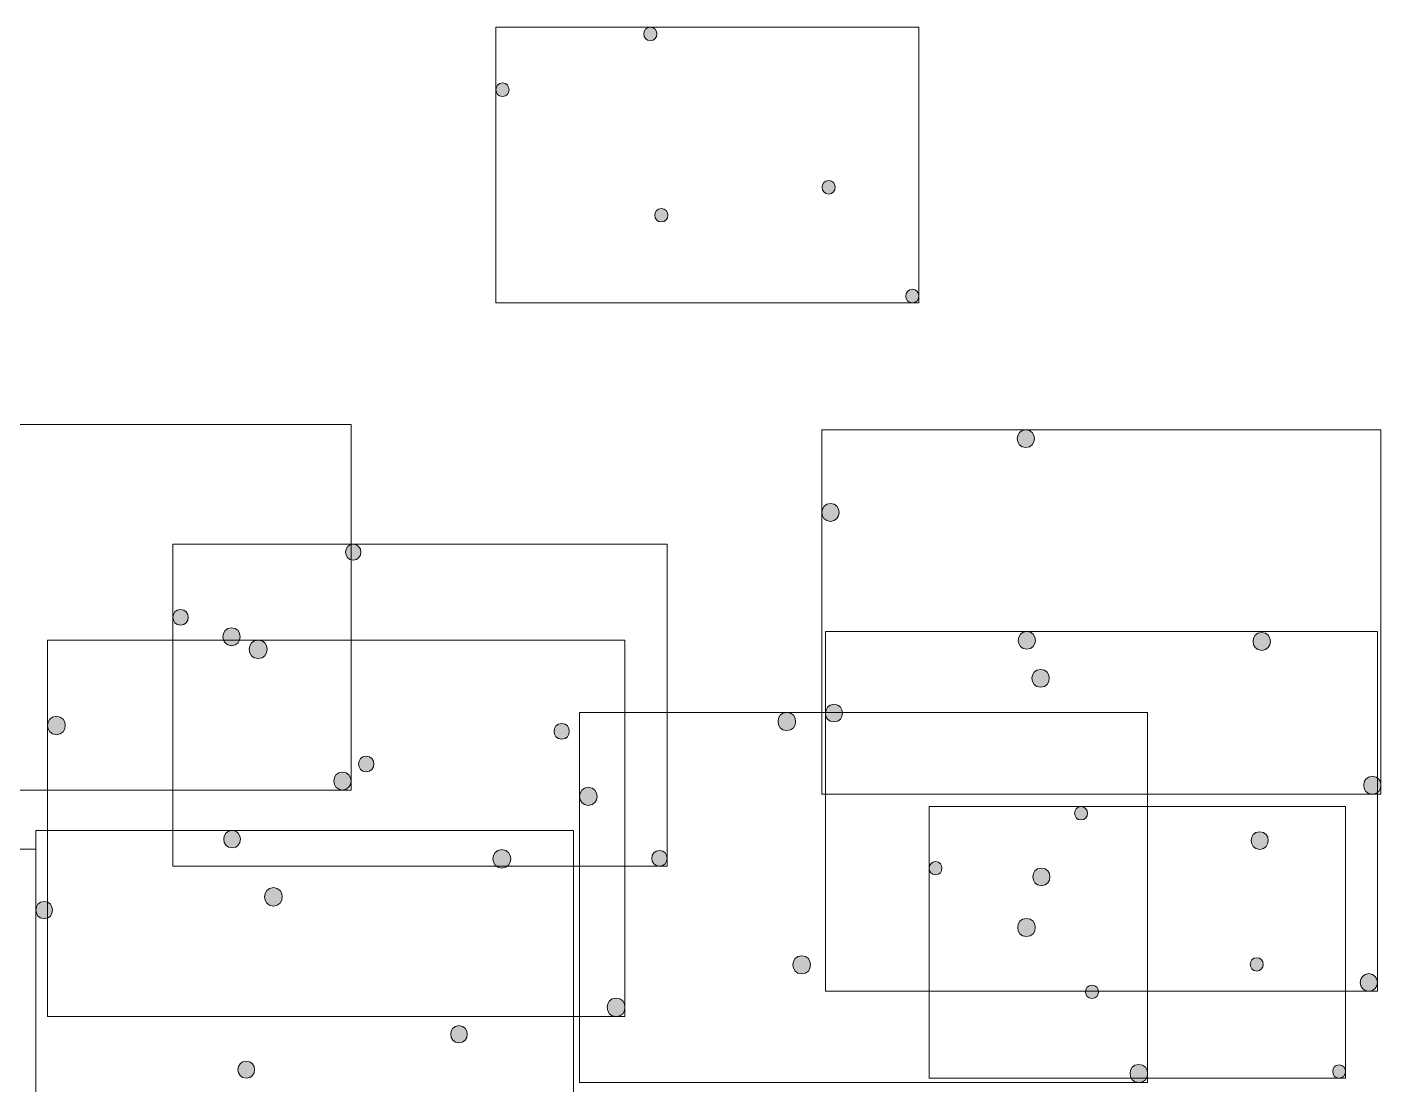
# Model space of a CAD drawing. Header units: inches. Extents: x -261 to 1116, y -954 to 202.
# Drawn here: x 619.3 to 1029.4, y -219.6 to 100 of the extents above; entities that cross this region are included whole.
import ezdxf

# ---------------------------------------------------------------- set-up
doc = ezdxf.new("R2010")
doc.units = ezdxf.units.IN
doc.header["$MEASUREMENT"] = 0
doc.layers.add('Layer 1', color=7, linetype='Continuous')

# ---------------------------------------------------------------- blocks, each defined once
blk = doc.blocks.new('block 74')
at = {"layer": 'Layer 1', "true_color": 0x231f20}
h = blk.add_hatch(color=250, dxfattribs=at)
h.dxf.hatch_style = 2
edge = h.paths.add_edge_path()
edge.add_spline(control_points=[(991.01, -185.25), (993.6, -185.25), (993.6, -181.22), (991.01, -181.22), (988.42, -181.22), (988.42, -185.25), (991.01, -185.25), (991.01, -185.25), (991.01, -185.25), (991.01, -185.25)], knot_values=[0, 0, 0, 0, 1, 1, 1, 2, 2, 2, 3, 3, 3, 3], degree=3, periodic=1)
at = {"layer": 'Layer 1', "lineweight": 0}
blk.add_open_spline([(991.01, -185.25), (993.6, -185.25), (993.6, -181.22), (991.01, -181.22), (988.42, -181.22), (988.42, -185.25), (991.01, -185.25), (991.01, -185.25), (991.01, -185.25), (991.01, -185.25)], degree=3, knots=[0, 0, 0, 0, 1, 1, 1, 2, 2, 2, 3, 3, 3, 3], dxfattribs=at)
blk = doc.blocks.new('block 75')
at = {"layer": 'Layer 1', "true_color": 0x231f20}
h = blk.add_hatch(color=250, dxfattribs=at)
h.dxf.hatch_style = 2
edge = h.paths.add_edge_path()
edge.add_spline(control_points=[(1015.91, -217.61), (1018.5, -217.61), (1018.5, -213.59), (1015.91, -213.59), (1013.32, -213.59), (1013.31, -217.61), (1015.91, -217.61), (1015.91, -217.61), (1015.91, -217.61), (1015.91, -217.61)], knot_values=[0, 0, 0, 0, 1, 1, 1, 2, 2, 2, 3, 3, 3, 3], degree=3, periodic=1)
at = {"layer": 'Layer 1', "lineweight": 0}
blk.add_open_spline([(1015.91, -217.61), (1018.5, -217.61), (1018.5, -213.59), (1015.91, -213.59), (1013.32, -213.59), (1013.31, -217.61), (1015.91, -217.61), (1015.91, -217.61), (1015.91, -217.61), (1015.91, -217.61)], degree=3, knots=[0, 0, 0, 0, 1, 1, 1, 2, 2, 2, 3, 3, 3, 3], dxfattribs=at)
blk = doc.blocks.new('block 76')
at = {"layer": 'Layer 1', "true_color": 0x231f20}
h = blk.add_hatch(color=250, dxfattribs=at)
h.dxf.hatch_style = 2
edge = h.paths.add_edge_path()
edge.add_spline(control_points=[(941.22, -193.55), (943.81, -193.55), (943.81, -189.52), (941.22, -189.52), (938.63, -189.52), (938.63, -193.55), (941.22, -193.55), (941.22, -193.55), (941.22, -193.55), (941.22, -193.55)], knot_values=[0, 0, 0, 0, 1, 1, 1, 2, 2, 2, 3, 3, 3, 3], degree=3, periodic=1)
at = {"layer": 'Layer 1', "lineweight": 0}
blk.add_open_spline([(941.22, -193.55), (943.81, -193.55), (943.81, -189.52), (941.22, -189.52), (938.63, -189.52), (938.63, -193.55), (941.22, -193.55), (941.22, -193.55), (941.22, -193.55), (941.22, -193.55)], degree=3, knots=[0, 0, 0, 0, 1, 1, 1, 2, 2, 2, 3, 3, 3, 3], dxfattribs=at)
blk = doc.blocks.new('block 77')
at = {"layer": 'Layer 1', "true_color": 0x231f20}
h = blk.add_hatch(color=250, dxfattribs=at)
h.dxf.hatch_style = 2
edge = h.paths.add_edge_path()
edge.add_spline(control_points=[(937.9, -139.61), (940.49, -139.61), (940.49, -135.58), (937.9, -135.58), (935.31, -135.58), (935.31, -139.61), (937.9, -139.61), (937.9, -139.61), (937.9, -139.61), (937.9, -139.61)], knot_values=[0, 0, 0, 0, 1, 1, 1, 2, 2, 2, 3, 3, 3, 3], degree=3, periodic=1)
at = {"layer": 'Layer 1', "lineweight": 0}
blk.add_open_spline([(937.9, -139.61), (940.49, -139.61), (940.49, -135.58), (937.9, -135.58), (935.31, -135.58), (935.31, -139.61), (937.9, -139.61), (937.9, -139.61), (937.9, -139.61), (937.9, -139.61)], degree=3, knots=[0, 0, 0, 0, 1, 1, 1, 2, 2, 2, 3, 3, 3, 3], dxfattribs=at)
blk = doc.blocks.new('block 78')
at = {"layer": 'Layer 1', "true_color": 0x231f20}
h = blk.add_hatch(color=250, dxfattribs=at)
h.dxf.hatch_style = 2
edge = h.paths.add_edge_path()
edge.add_spline(control_points=[(893.92, -156.2), (896.51, -156.2), (896.51, -152.18), (893.92, -152.18), (891.33, -152.18), (891.32, -156.2), (893.92, -156.2), (893.92, -156.2), (893.92, -156.2), (893.92, -156.2)], knot_values=[0, 0, 0, 0, 1, 1, 1, 2, 2, 2, 3, 3, 3, 3], degree=3, periodic=1)
at = {"layer": 'Layer 1', "lineweight": 0}
blk.add_open_spline([(893.92, -156.2), (896.51, -156.2), (896.51, -152.18), (893.92, -152.18), (891.33, -152.18), (891.32, -156.2), (893.92, -156.2), (893.92, -156.2), (893.92, -156.2), (893.92, -156.2)], degree=3, knots=[0, 0, 0, 0, 1, 1, 1, 2, 2, 2, 3, 3, 3, 3], dxfattribs=at)
blk = doc.blocks.new('block 79')
at = {"layer": 'Layer 1', "true_color": 0x231f20}
h = blk.add_hatch(color=250, dxfattribs=at)
h.dxf.hatch_style = 2
edge = h.paths.add_edge_path()
edge.add_spline(control_points=[(681.12, -86.96), (684.61, -86.96), (684.62, -81.54), (681.12, -81.54), (677.64, -81.54), (677.63, -86.96), (681.12, -86.96), (681.12, -86.96), (681.12, -86.96), (681.12, -86.96)], knot_values=[0, 0, 0, 0, 1, 1, 1, 2, 2, 2, 3, 3, 3, 3], degree=3, periodic=1)
at = {"layer": 'Layer 1', "lineweight": 0}
blk.add_open_spline([(681.12, -86.96), (684.61, -86.96), (684.62, -81.54), (681.12, -81.54), (677.64, -81.54), (677.63, -86.96), (681.12, -86.96), (681.12, -86.96), (681.12, -86.96), (681.12, -86.96)], degree=3, knots=[0, 0, 0, 0, 1, 1, 1, 2, 2, 2, 3, 3, 3, 3], dxfattribs=at)
blk = doc.blocks.new('block 80')
at = {"layer": 'Layer 1', "true_color": 0x231f20}
h = blk.add_hatch(color=250, dxfattribs=at)
h.dxf.hatch_style = 2
edge = h.paths.add_edge_path()
edge.add_spline(control_points=[(714.66, -130.56), (718.15, -130.56), (718.16, -125.13), (714.66, -125.13), (711.17, -125.13), (711.17, -130.56), (714.66, -130.56), (714.66, -130.56), (714.66, -130.56), (714.66, -130.56)], knot_values=[0, 0, 0, 0, 1, 1, 1, 2, 2, 2, 3, 3, 3, 3], degree=3, periodic=1)
at = {"layer": 'Layer 1', "lineweight": 0}
blk.add_open_spline([(714.66, -130.56), (718.15, -130.56), (718.16, -125.13), (714.66, -125.13), (711.17, -125.13), (711.17, -130.56), (714.66, -130.56), (714.66, -130.56), (714.66, -130.56), (714.66, -130.56)], degree=3, knots=[0, 0, 0, 0, 1, 1, 1, 2, 2, 2, 3, 3, 3, 3], dxfattribs=at)
blk = doc.blocks.new('block 198')
at = {"layer": 'Layer 1', "true_color": 0x231f20}
h = blk.add_hatch(color=250, dxfattribs=at)
h.dxf.hatch_style = 2
edge = h.paths.add_edge_path()
edge.add_spline(control_points=[(861.64, 49.53), (864.27, 49.53), (864.27, 53.62), (861.64, 53.62), (859.01, 53.62), (859.01, 49.53), (861.64, 49.53), (861.64, 49.53), (861.64, 49.53), (861.64, 49.53)], knot_values=[0, 0, 0, 0, 1, 1, 1, 2, 2, 2, 3, 3, 3, 3], degree=3, periodic=1)
at = {"layer": 'Layer 1', "lineweight": 0}
blk.add_open_spline([(861.64, 49.53), (864.27, 49.53), (864.27, 53.62), (861.64, 53.62), (859.01, 53.62), (859.01, 49.53), (861.64, 49.53), (861.64, 49.53), (861.64, 49.53), (861.64, 49.53)], degree=3, knots=[0, 0, 0, 0, 1, 1, 1, 2, 2, 2, 3, 3, 3, 3], dxfattribs=at)
blk = doc.blocks.new('block 199')
at = {"layer": 'Layer 1', "true_color": 0x231f20}
h = blk.add_hatch(color=250, dxfattribs=at)
h.dxf.hatch_style = 2
edge = h.paths.add_edge_path()
edge.add_spline(control_points=[(886.93, 16.66), (889.56, 16.66), (889.56, 20.75), (886.93, 20.75), (884.29, 20.75), (884.29, 16.66), (886.93, 16.66), (886.93, 16.66), (886.93, 16.66), (886.93, 16.66)], knot_values=[0, 0, 0, 0, 1, 1, 1, 2, 2, 2, 3, 3, 3, 3], degree=3, periodic=1)
at = {"layer": 'Layer 1', "lineweight": 0}
blk.add_open_spline([(886.93, 16.66), (889.56, 16.66), (889.56, 20.75), (886.93, 20.75), (884.29, 20.75), (884.29, 16.66), (886.93, 16.66), (886.93, 16.66), (886.93, 16.66), (886.93, 16.66)], degree=3, knots=[0, 0, 0, 0, 1, 1, 1, 2, 2, 2, 3, 3, 3, 3], dxfattribs=at)
blk = doc.blocks.new('block 200')
at = {"layer": 'Layer 1', "true_color": 0x231f20}
h = blk.add_hatch(color=250, dxfattribs=at)
h.dxf.hatch_style = 2
edge = h.paths.add_edge_path()
edge.add_spline(control_points=[(811.07, 41.1), (813.7, 41.1), (813.7, 45.19), (811.07, 45.19), (808.44, 45.19), (808.43, 41.1), (811.07, 41.1), (811.07, 41.1), (811.07, 41.1), (811.07, 41.1)], knot_values=[0, 0, 0, 0, 1, 1, 1, 2, 2, 2, 3, 3, 3, 3], degree=3, periodic=1)
at = {"layer": 'Layer 1', "lineweight": 0}
blk.add_open_spline([(811.07, 41.1), (813.7, 41.1), (813.7, 45.19), (811.07, 45.19), (808.44, 45.19), (808.43, 41.1), (811.07, 41.1), (811.07, 41.1), (811.07, 41.1), (811.07, 41.1)], degree=3, knots=[0, 0, 0, 0, 1, 1, 1, 2, 2, 2, 3, 3, 3, 3], dxfattribs=at)
blk = doc.blocks.new('block 201')
at = {"layer": 'Layer 1', "true_color": 0x231f20}
h = blk.add_hatch(color=250, dxfattribs=at)
h.dxf.hatch_style = 2
edge = h.paths.add_edge_path()
edge.add_spline(control_points=[(807.7, 95.89), (810.33, 95.89), (810.33, 99.98), (807.7, 99.98), (805.07, 99.98), (805.06, 95.89), (807.7, 95.89), (807.7, 95.89), (807.7, 95.89), (807.7, 95.89)], knot_values=[0, 0, 0, 0, 1, 1, 1, 2, 2, 2, 3, 3, 3, 3], degree=3, periodic=1)
at = {"layer": 'Layer 1', "lineweight": 0}
blk.add_open_spline([(807.7, 95.89), (810.33, 95.89), (810.33, 99.98), (807.7, 99.98), (805.07, 99.98), (805.06, 95.89), (807.7, 95.89), (807.7, 95.89), (807.7, 95.89), (807.7, 95.89)], degree=3, knots=[0, 0, 0, 0, 1, 1, 1, 2, 2, 2, 3, 3, 3, 3], dxfattribs=at)
blk = doc.blocks.new('block 202')
at = {"layer": 'Layer 1', "true_color": 0x231f20}
h = blk.add_hatch(color=250, dxfattribs=at)
h.dxf.hatch_style = 2
edge = h.paths.add_edge_path()
edge.add_spline(control_points=[(763.03, 79.03), (765.66, 79.03), (765.66, 83.12), (763.03, 83.12), (760.4, 83.12), (760.39, 79.03), (763.03, 79.03), (763.03, 79.03), (763.03, 79.03), (763.03, 79.03)], knot_values=[0, 0, 0, 0, 1, 1, 1, 2, 2, 2, 3, 3, 3, 3], degree=3, periodic=1)
at = {"layer": 'Layer 1', "lineweight": 0}
blk.add_open_spline([(763.03, 79.03), (765.66, 79.03), (765.66, 83.12), (763.03, 83.12), (760.4, 83.12), (760.39, 79.03), (763.03, 79.03), (763.03, 79.03), (763.03, 79.03), (763.03, 79.03)], degree=3, knots=[0, 0, 0, 0, 1, 1, 1, 2, 2, 2, 3, 3, 3, 3], dxfattribs=at)
blk = doc.blocks.new('block 208')
at = {"layer": 'Layer 1', "true_color": 0x231f20}
h = blk.add_hatch(color=250, dxfattribs=at)
h.dxf.hatch_style = 2
edge = h.paths.add_edge_path()
edge.add_spline(control_points=[(762.83, -154.12), (766.42, -154.12), (766.42, -148.54), (762.83, -148.54), (759.23, -148.54), (759.23, -154.12), (762.83, -154.12), (762.83, -154.12), (762.83, -154.12), (762.83, -154.12)], knot_values=[0, 0, 0, 0, 1, 1, 1, 2, 2, 2, 3, 3, 3, 3], degree=3, periodic=1)
at = {"layer": 'Layer 1', "lineweight": 0}
blk.add_open_spline([(762.83, -154.12), (766.42, -154.12), (766.42, -148.54), (762.83, -148.54), (759.23, -148.54), (759.23, -154.12), (762.83, -154.12), (762.83, -154.12), (762.83, -154.12), (762.83, -154.12)], degree=3, knots=[0, 0, 0, 0, 1, 1, 1, 2, 2, 2, 3, 3, 3, 3], dxfattribs=at)
blk = doc.blocks.new('block 209')
at = {"layer": 'Layer 1', "true_color": 0x231f20}
h = blk.add_hatch(color=250, dxfattribs=at)
h.dxf.hatch_style = 2
edge = h.paths.add_edge_path()
edge.add_spline(control_points=[(797.35, -199.01), (800.94, -199.01), (800.95, -193.42), (797.35, -193.42), (793.76, -193.42), (793.75, -199.01), (797.35, -199.01), (797.35, -199.01), (797.35, -199.01), (797.35, -199.01)], knot_values=[0, 0, 0, 0, 1, 1, 1, 2, 2, 2, 3, 3, 3, 3], degree=3, periodic=1)
at = {"layer": 'Layer 1', "lineweight": 0}
blk.add_open_spline([(797.35, -199.01), (800.94, -199.01), (800.95, -193.42), (797.35, -193.42), (793.76, -193.42), (793.75, -199.01), (797.35, -199.01), (797.35, -199.01), (797.35, -199.01), (797.35, -199.01)], degree=3, knots=[0, 0, 0, 0, 1, 1, 1, 2, 2, 2, 3, 3, 3, 3], dxfattribs=at)
blk = doc.blocks.new('block 210')
at = {"layer": 'Layer 1', "true_color": 0x231f20}
h = blk.add_hatch(color=250, dxfattribs=at)
h.dxf.hatch_style = 2
edge = h.paths.add_edge_path()
edge.add_spline(control_points=[(693.78, -165.63), (697.37, -165.63), (697.37, -160.05), (693.78, -160.05), (690.18, -160.05), (690.18, -165.63), (693.78, -165.63), (693.78, -165.63), (693.78, -165.63), (693.78, -165.63)], knot_values=[0, 0, 0, 0, 1, 1, 1, 2, 2, 2, 3, 3, 3, 3], degree=3, periodic=1)
at = {"layer": 'Layer 1', "lineweight": 0}
blk.add_open_spline([(693.78, -165.63), (697.37, -165.63), (697.37, -160.05), (693.78, -160.05), (690.18, -160.05), (690.18, -165.63), (693.78, -165.63), (693.78, -165.63), (693.78, -165.63), (693.78, -165.63)], degree=3, knots=[0, 0, 0, 0, 1, 1, 1, 2, 2, 2, 3, 3, 3, 3], dxfattribs=at)
blk = doc.blocks.new('block 211')
at = {"layer": 'Layer 1', "true_color": 0x231f20}
h = blk.add_hatch(color=250, dxfattribs=at)
h.dxf.hatch_style = 2
edge = h.paths.add_edge_path()
edge.add_spline(control_points=[(689.17, -90.83), (692.76, -90.83), (692.77, -85.24), (689.17, -85.24), (685.58, -85.24), (685.57, -90.83), (689.17, -90.83), (689.17, -90.83), (689.17, -90.83), (689.17, -90.83)], knot_values=[0, 0, 0, 0, 1, 1, 1, 2, 2, 2, 3, 3, 3, 3], degree=3, periodic=1)
at = {"layer": 'Layer 1', "lineweight": 0}
blk.add_open_spline([(689.17, -90.83), (692.76, -90.83), (692.77, -85.24), (689.17, -85.24), (685.58, -85.24), (685.57, -90.83), (689.17, -90.83), (689.17, -90.83), (689.17, -90.83), (689.17, -90.83)], degree=3, knots=[0, 0, 0, 0, 1, 1, 1, 2, 2, 2, 3, 3, 3, 3], dxfattribs=at)
blk = doc.blocks.new('block 212')
at = {"layer": 'Layer 1', "true_color": 0x231f20}
h = blk.add_hatch(color=250, dxfattribs=at)
h.dxf.hatch_style = 2
edge = h.paths.add_edge_path()
edge.add_spline(control_points=[(628.18, -113.84), (631.77, -113.84), (631.77, -108.26), (628.18, -108.26), (624.59, -108.26), (624.58, -113.84), (628.18, -113.84), (628.18, -113.84), (628.18, -113.84), (628.18, -113.84)], knot_values=[0, 0, 0, 0, 1, 1, 1, 2, 2, 2, 3, 3, 3, 3], degree=3, periodic=1)
at = {"layer": 'Layer 1', "lineweight": 0}
blk.add_open_spline([(628.18, -113.84), (631.77, -113.84), (631.77, -108.26), (628.18, -108.26), (624.59, -108.26), (624.58, -113.84), (628.18, -113.84), (628.18, -113.84), (628.18, -113.84), (628.18, -113.84)], degree=3, knots=[0, 0, 0, 0, 1, 1, 1, 2, 2, 2, 3, 3, 3, 3], dxfattribs=at)
blk = doc.blocks.new('block 213')
at = {"layer": 'Layer 1', "true_color": 0x231f20}
h = blk.add_hatch(color=250, dxfattribs=at)
h.dxf.hatch_style = 2
edge = h.paths.add_edge_path()
edge.add_spline(control_points=[(780.92, -115.21), (783.99, -115.21), (784, -110.43), (780.92, -110.43), (777.85, -110.43), (777.84, -115.21), (780.92, -115.21), (780.92, -115.21), (780.92, -115.21), (780.92, -115.21)], knot_values=[0, 0, 0, 0, 1, 1, 1, 2, 2, 2, 3, 3, 3, 3], degree=3, periodic=1)
at = {"layer": 'Layer 1', "lineweight": 0}
blk.add_open_spline([(780.92, -115.21), (783.99, -115.21), (784, -110.43), (780.92, -110.43), (777.85, -110.43), (777.84, -115.21), (780.92, -115.21), (780.92, -115.21), (780.92, -115.21), (780.92, -115.21)], degree=3, knots=[0, 0, 0, 0, 1, 1, 1, 2, 2, 2, 3, 3, 3, 3], dxfattribs=at)
blk = doc.blocks.new('block 214')
at = {"layer": 'Layer 1', "true_color": 0x231f20}
h = blk.add_hatch(color=250, dxfattribs=at)
h.dxf.hatch_style = 2
edge = h.paths.add_edge_path()
edge.add_spline(control_points=[(810.46, -153.6), (813.53, -153.6), (813.53, -148.83), (810.46, -148.83), (807.38, -148.83), (807.38, -153.6), (810.46, -153.6), (810.46, -153.6), (810.46, -153.6), (810.46, -153.6)], knot_values=[0, 0, 0, 0, 1, 1, 1, 2, 2, 2, 3, 3, 3, 3], degree=3, periodic=1)
at = {"layer": 'Layer 1', "lineweight": 0}
blk.add_open_spline([(810.46, -153.6), (813.53, -153.6), (813.53, -148.83), (810.46, -148.83), (807.38, -148.83), (807.38, -153.6), (810.46, -153.6), (810.46, -153.6), (810.46, -153.6), (810.46, -153.6)], degree=3, knots=[0, 0, 0, 0, 1, 1, 1, 2, 2, 2, 3, 3, 3, 3], dxfattribs=at)
blk = doc.blocks.new('block 215')
at = {"layer": 'Layer 1', "true_color": 0x231f20}
h = blk.add_hatch(color=250, dxfattribs=at)
h.dxf.hatch_style = 2
edge = h.paths.add_edge_path()
edge.add_spline(control_points=[(721.85, -125.05), (724.92, -125.05), (724.93, -120.28), (721.85, -120.28), (718.78, -120.28), (718.77, -125.05), (721.85, -125.05), (721.85, -125.05), (721.85, -125.05), (721.85, -125.05)], knot_values=[0, 0, 0, 0, 1, 1, 1, 2, 2, 2, 3, 3, 3, 3], degree=3, periodic=1)
at = {"layer": 'Layer 1', "lineweight": 0}
blk.add_open_spline([(721.85, -125.05), (724.92, -125.05), (724.93, -120.28), (721.85, -120.28), (718.78, -120.28), (718.77, -125.05), (721.85, -125.05), (721.85, -125.05), (721.85, -125.05), (721.85, -125.05)], degree=3, knots=[0, 0, 0, 0, 1, 1, 1, 2, 2, 2, 3, 3, 3, 3], dxfattribs=at)
blk = doc.blocks.new('block 216')
at = {"layer": 'Layer 1', "true_color": 0x231f20}
h = blk.add_hatch(color=250, dxfattribs=at)
h.dxf.hatch_style = 2
edge = h.paths.add_edge_path()
edge.add_spline(control_points=[(717.91, -61.06), (720.99, -61.06), (720.99, -56.28), (717.91, -56.28), (714.84, -56.28), (714.84, -61.06), (717.91, -61.06), (717.91, -61.06), (717.91, -61.06), (717.91, -61.06)], knot_values=[0, 0, 0, 0, 1, 1, 1, 2, 2, 2, 3, 3, 3, 3], degree=3, periodic=1)
at = {"layer": 'Layer 1', "lineweight": 0}
blk.add_open_spline([(717.91, -61.06), (720.99, -61.06), (720.99, -56.28), (717.91, -56.28), (714.84, -56.28), (714.84, -61.06), (717.91, -61.06), (717.91, -61.06), (717.91, -61.06), (717.91, -61.06)], degree=3, knots=[0, 0, 0, 0, 1, 1, 1, 2, 2, 2, 3, 3, 3, 3], dxfattribs=at)
blk = doc.blocks.new('block 217')
at = {"layer": 'Layer 1', "true_color": 0x231f20}
h = blk.add_hatch(color=250, dxfattribs=at)
h.dxf.hatch_style = 2
edge = h.paths.add_edge_path()
edge.add_spline(control_points=[(665.73, -80.75), (668.81, -80.75), (668.81, -75.97), (665.73, -75.97), (662.66, -75.97), (662.66, -80.75), (665.73, -80.75), (665.73, -80.75), (665.73, -80.75), (665.73, -80.75)], knot_values=[0, 0, 0, 0, 1, 1, 1, 2, 2, 2, 3, 3, 3, 3], degree=3, periodic=1)
at = {"layer": 'Layer 1', "lineweight": 0}
blk.add_open_spline([(665.73, -80.75), (668.81, -80.75), (668.81, -75.97), (665.73, -75.97), (662.66, -75.97), (662.66, -80.75), (665.73, -80.75), (665.73, -80.75), (665.73, -80.75), (665.73, -80.75)], degree=3, knots=[0, 0, 0, 0, 1, 1, 1, 2, 2, 2, 3, 3, 3, 3], dxfattribs=at)
blk = doc.blocks.new('block 218')
at = {"layer": 'Layer 1', "true_color": 0x231f20}
h = blk.add_hatch(color=250, dxfattribs=at)
h.dxf.hatch_style = 2
edge = h.paths.add_edge_path()
edge.add_spline(control_points=[(921.41, -174.83), (924.94, -174.83), (924.94, -169.34), (921.41, -169.34), (917.87, -169.34), (917.87, -174.83), (921.41, -174.83), (921.41, -174.83), (921.41, -174.83), (921.41, -174.83)], knot_values=[0, 0, 0, 0, 1, 1, 1, 2, 2, 2, 3, 3, 3, 3], degree=3, periodic=1)
at = {"layer": 'Layer 1', "lineweight": 0}
blk.add_open_spline([(921.41, -174.83), (924.94, -174.83), (924.94, -169.34), (921.41, -169.34), (917.87, -169.34), (917.87, -174.83), (921.41, -174.83), (921.41, -174.83), (921.41, -174.83), (921.41, -174.83)], degree=3, knots=[0, 0, 0, 0, 1, 1, 1, 2, 2, 2, 3, 3, 3, 3], dxfattribs=at)
blk = doc.blocks.new('block 219')
at = {"layer": 'Layer 1', "true_color": 0x231f20}
h = blk.add_hatch(color=250, dxfattribs=at)
h.dxf.hatch_style = 2
edge = h.paths.add_edge_path()
edge.add_spline(control_points=[(955.36, -218.97), (958.9, -218.97), (958.9, -213.48), (955.36, -213.48), (951.83, -213.48), (951.83, -218.97), (955.36, -218.97), (955.36, -218.97), (955.36, -218.97), (955.36, -218.97)], knot_values=[0, 0, 0, 0, 1, 1, 1, 2, 2, 2, 3, 3, 3, 3], degree=3, periodic=1)
at = {"layer": 'Layer 1', "lineweight": 0}
blk.add_open_spline([(955.36, -218.97), (958.9, -218.97), (958.9, -213.48), (955.36, -213.48), (951.83, -213.48), (951.83, -218.97), (955.36, -218.97), (955.36, -218.97), (955.36, -218.97), (955.36, -218.97)], degree=3, knots=[0, 0, 0, 0, 1, 1, 1, 2, 2, 2, 3, 3, 3, 3], dxfattribs=at)
blk = doc.blocks.new('block 220')
at = {"layer": 'Layer 1', "true_color": 0x231f20}
h = blk.add_hatch(color=250, dxfattribs=at)
h.dxf.hatch_style = 2
edge = h.paths.add_edge_path()
edge.add_spline(control_points=[(853.49, -186.14), (857.02, -186.14), (857.03, -180.65), (853.49, -180.65), (849.96, -180.65), (849.95, -186.14), (853.49, -186.14), (853.49, -186.14), (853.49, -186.14), (853.49, -186.14)], knot_values=[0, 0, 0, 0, 1, 1, 1, 2, 2, 2, 3, 3, 3, 3], degree=3, periodic=1)
at = {"layer": 'Layer 1', "lineweight": 0}
blk.add_open_spline([(853.49, -186.14), (857.02, -186.14), (857.03, -180.65), (853.49, -180.65), (849.96, -180.65), (849.95, -186.14), (853.49, -186.14), (853.49, -186.14), (853.49, -186.14), (853.49, -186.14)], degree=3, knots=[0, 0, 0, 0, 1, 1, 1, 2, 2, 2, 3, 3, 3, 3], dxfattribs=at)
blk = doc.blocks.new('block 221')
at = {"layer": 'Layer 1', "true_color": 0x231f20}
h = blk.add_hatch(color=250, dxfattribs=at)
h.dxf.hatch_style = 2
edge = h.paths.add_edge_path()
edge.add_spline(control_points=[(848.96, -112.57), (852.5, -112.57), (852.5, -107.08), (848.96, -107.08), (845.43, -107.08), (845.43, -112.57), (848.96, -112.57), (848.96, -112.57), (848.96, -112.57), (848.96, -112.57)], knot_values=[0, 0, 0, 0, 1, 1, 1, 2, 2, 2, 3, 3, 3, 3], degree=3, periodic=1)
at = {"layer": 'Layer 1', "lineweight": 0}
blk.add_open_spline([(848.96, -112.57), (852.5, -112.57), (852.5, -107.08), (848.96, -107.08), (845.43, -107.08), (845.43, -112.57), (848.96, -112.57), (848.96, -112.57), (848.96, -112.57), (848.96, -112.57)], degree=3, knots=[0, 0, 0, 0, 1, 1, 1, 2, 2, 2, 3, 3, 3, 3], dxfattribs=at)
blk = doc.blocks.new('block 222')
at = {"layer": 'Layer 1', "true_color": 0x231f20}
h = blk.add_hatch(color=250, dxfattribs=at)
h.dxf.hatch_style = 2
edge = h.paths.add_edge_path()
edge.add_spline(control_points=[(788.97, -135.21), (792.51, -135.21), (792.51, -129.72), (788.97, -129.72), (785.44, -129.72), (785.44, -135.21), (788.97, -135.21), (788.97, -135.21), (788.97, -135.21), (788.97, -135.21)], knot_values=[0, 0, 0, 0, 1, 1, 1, 2, 2, 2, 3, 3, 3, 3], degree=3, periodic=1)
at = {"layer": 'Layer 1', "lineweight": 0}
blk.add_open_spline([(788.97, -135.21), (792.51, -135.21), (792.51, -129.72), (788.97, -129.72), (785.44, -129.72), (785.44, -135.21), (788.97, -135.21), (788.97, -135.21), (788.97, -135.21), (788.97, -135.21)], degree=3, knots=[0, 0, 0, 0, 1, 1, 1, 2, 2, 2, 3, 3, 3, 3], dxfattribs=at)
blk = doc.blocks.new('block 223')
at = {"layer": 'Layer 1', "true_color": 0x231f20}
h = blk.add_hatch(color=250, dxfattribs=at)
h.dxf.hatch_style = 2
edge = h.paths.add_edge_path()
edge.add_spline(control_points=[(749.88, -206.95), (753.22, -206.95), (753.23, -201.75), (749.88, -201.75), (746.53, -201.75), (746.53, -206.95), (749.88, -206.95), (749.88, -206.95), (749.88, -206.95), (749.88, -206.95)], knot_values=[0, 0, 0, 0, 1, 1, 1, 2, 2, 2, 3, 3, 3, 3], degree=3, periodic=1)
at = {"layer": 'Layer 1', "lineweight": 0}
blk.add_open_spline([(749.88, -206.95), (753.22, -206.95), (753.23, -201.75), (749.88, -201.75), (746.53, -201.75), (746.53, -206.95), (749.88, -206.95), (749.88, -206.95), (749.88, -206.95), (749.88, -206.95)], degree=3, knots=[0, 0, 0, 0, 1, 1, 1, 2, 2, 2, 3, 3, 3, 3], dxfattribs=at)
blk = doc.blocks.new('block 225')
at = {"layer": 'Layer 1', "true_color": 0x231f20}
h = blk.add_hatch(color=250, dxfattribs=at)
h.dxf.hatch_style = 2
edge = h.paths.add_edge_path()
edge.add_spline(control_points=[(685.58, -217.67), (688.92, -217.67), (688.93, -212.47), (685.58, -212.47), (682.23, -212.47), (682.23, -217.67), (685.58, -217.67), (685.58, -217.67), (685.58, -217.67), (685.58, -217.67)], knot_values=[0, 0, 0, 0, 1, 1, 1, 2, 2, 2, 3, 3, 3, 3], degree=3, periodic=1)
at = {"layer": 'Layer 1', "lineweight": 0}
blk.add_open_spline([(685.58, -217.67), (688.92, -217.67), (688.93, -212.47), (685.58, -212.47), (682.23, -212.47), (682.23, -217.67), (685.58, -217.67), (685.58, -217.67), (685.58, -217.67), (685.58, -217.67)], degree=3, knots=[0, 0, 0, 0, 1, 1, 1, 2, 2, 2, 3, 3, 3, 3], dxfattribs=at)
blk = doc.blocks.new('block 226')
at = {"layer": 'Layer 1', "true_color": 0x231f20}
h = blk.add_hatch(color=250, dxfattribs=at)
h.dxf.hatch_style = 2
edge = h.paths.add_edge_path()
edge.add_spline(control_points=[(681.29, -148.01), (684.64, -148.01), (684.64, -142.81), (681.29, -142.81), (677.95, -142.81), (677.94, -148.01), (681.29, -148.01), (681.29, -148.01), (681.29, -148.01), (681.29, -148.01)], knot_values=[0, 0, 0, 0, 1, 1, 1, 2, 2, 2, 3, 3, 3, 3], degree=3, periodic=1)
at = {"layer": 'Layer 1', "lineweight": 0}
blk.add_open_spline([(681.29, -148.01), (684.64, -148.01), (684.64, -142.81), (681.29, -142.81), (677.95, -142.81), (677.94, -148.01), (681.29, -148.01), (681.29, -148.01), (681.29, -148.01), (681.29, -148.01)], degree=3, knots=[0, 0, 0, 0, 1, 1, 1, 2, 2, 2, 3, 3, 3, 3], dxfattribs=at)
blk = doc.blocks.new('block 227')
at = {"layer": 'Layer 1', "true_color": 0x231f20}
h = blk.add_hatch(color=250, dxfattribs=at)
h.dxf.hatch_style = 2
edge = h.paths.add_edge_path()
edge.add_spline(control_points=[(624.49, -169.44), (627.84, -169.44), (627.84, -164.25), (624.49, -164.25), (621.15, -164.25), (621.14, -169.44), (624.49, -169.44), (624.49, -169.44), (624.49, -169.44), (624.49, -169.44)], knot_values=[0, 0, 0, 0, 1, 1, 1, 2, 2, 2, 3, 3, 3, 3], degree=3, periodic=1)
at = {"layer": 'Layer 1', "lineweight": 0}
blk.add_open_spline([(624.49, -169.44), (627.84, -169.44), (627.84, -164.25), (624.49, -164.25), (621.15, -164.25), (621.14, -169.44), (624.49, -169.44), (624.49, -169.44), (624.49, -169.44), (624.49, -169.44)], degree=3, knots=[0, 0, 0, 0, 1, 1, 1, 2, 2, 2, 3, 3, 3, 3], dxfattribs=at)
blk = doc.blocks.new('block 469')
at = {"layer": 'Layer 1', "true_color": 0x231f20}
h = blk.add_hatch(color=250, dxfattribs=at)
h.dxf.hatch_style = 2
edge = h.paths.add_edge_path()
edge.add_spline(control_points=[(991.9, -148.48), (995.33, -148.48), (995.34, -143.14), (991.9, -143.14), (988.47, -143.14), (988.46, -148.48), (991.9, -148.48), (991.9, -148.48), (991.9, -148.48), (991.9, -148.48)], knot_values=[0, 0, 0, 0, 1, 1, 1, 2, 2, 2, 3, 3, 3, 3], degree=3, periodic=1)
at = {"layer": 'Layer 1', "lineweight": 0}
blk.add_open_spline([(991.9, -148.48), (995.33, -148.48), (995.34, -143.14), (991.9, -143.14), (988.47, -143.14), (988.46, -148.48), (991.9, -148.48), (991.9, -148.48), (991.9, -148.48), (991.9, -148.48)], degree=3, knots=[0, 0, 0, 0, 1, 1, 1, 2, 2, 2, 3, 3, 3, 3], dxfattribs=at)
blk = doc.blocks.new('block 470')
at = {"layer": 'Layer 1', "true_color": 0x231f20}
h = blk.add_hatch(color=250, dxfattribs=at)
h.dxf.hatch_style = 2
edge = h.paths.add_edge_path()
edge.add_spline(control_points=[(1024.89, -191.37), (1028.33, -191.37), (1028.33, -186.03), (1024.89, -186.03), (1021.46, -186.03), (1021.46, -191.37), (1024.89, -191.37), (1024.89, -191.37), (1024.89, -191.37), (1024.89, -191.37)], knot_values=[0, 0, 0, 0, 1, 1, 1, 2, 2, 2, 3, 3, 3, 3], degree=3, periodic=1)
at = {"layer": 'Layer 1', "lineweight": 0}
blk.add_open_spline([(1024.89, -191.37), (1028.33, -191.37), (1028.33, -186.03), (1024.89, -186.03), (1021.46, -186.03), (1021.46, -191.37), (1024.89, -191.37), (1024.89, -191.37), (1024.89, -191.37), (1024.89, -191.37)], degree=3, knots=[0, 0, 0, 0, 1, 1, 1, 2, 2, 2, 3, 3, 3, 3], dxfattribs=at)
blk = doc.blocks.new('block 471')
at = {"layer": 'Layer 1', "true_color": 0x231f20}
h = blk.add_hatch(color=250, dxfattribs=at)
h.dxf.hatch_style = 2
edge = h.paths.add_edge_path()
edge.add_spline(control_points=[(925.92, -159.47), (929.35, -159.47), (929.35, -154.14), (925.92, -154.14), (922.48, -154.14), (922.48, -159.47), (925.92, -159.47), (925.92, -159.47), (925.92, -159.47), (925.92, -159.47)], knot_values=[0, 0, 0, 0, 1, 1, 1, 2, 2, 2, 3, 3, 3, 3], degree=3, periodic=1)
at = {"layer": 'Layer 1', "lineweight": 0}
blk.add_open_spline([(925.92, -159.47), (929.35, -159.47), (929.35, -154.14), (925.92, -154.14), (922.48, -154.14), (922.48, -159.47), (925.92, -159.47), (925.92, -159.47), (925.92, -159.47), (925.92, -159.47)], degree=3, knots=[0, 0, 0, 0, 1, 1, 1, 2, 2, 2, 3, 3, 3, 3], dxfattribs=at)
blk = doc.blocks.new('block 472')
at = {"layer": 'Layer 1', "true_color": 0x231f20}
h = blk.add_hatch(color=250, dxfattribs=at)
h.dxf.hatch_style = 2
edge = h.paths.add_edge_path()
edge.add_spline(control_points=[(921.52, -87.99), (924.95, -87.99), (924.95, -82.66), (921.52, -82.66), (918.08, -82.66), (918.08, -87.99), (921.52, -87.99), (921.52, -87.99), (921.52, -87.99), (921.52, -87.99)], knot_values=[0, 0, 0, 0, 1, 1, 1, 2, 2, 2, 3, 3, 3, 3], degree=3, periodic=1)
at = {"layer": 'Layer 1', "lineweight": 0}
blk.add_open_spline([(921.52, -87.99), (924.95, -87.99), (924.95, -82.66), (921.52, -82.66), (918.08, -82.66), (918.08, -87.99), (921.52, -87.99), (921.52, -87.99), (921.52, -87.99), (921.52, -87.99)], degree=3, knots=[0, 0, 0, 0, 1, 1, 1, 2, 2, 2, 3, 3, 3, 3], dxfattribs=at)
blk = doc.blocks.new('block 473')
at = {"layer": 'Layer 1', "true_color": 0x231f20}
h = blk.add_hatch(color=250, dxfattribs=at)
h.dxf.hatch_style = 2
edge = h.paths.add_edge_path()
edge.add_spline(control_points=[(863.23, -109.98), (866.66, -109.98), (866.67, -104.65), (863.23, -104.65), (859.8, -104.65), (859.79, -109.98), (863.23, -109.98), (863.23, -109.98), (863.23, -109.98), (863.23, -109.98)], knot_values=[0, 0, 0, 0, 1, 1, 1, 2, 2, 2, 3, 3, 3, 3], degree=3, periodic=1)
at = {"layer": 'Layer 1', "lineweight": 0}
blk.add_open_spline([(863.23, -109.98), (866.66, -109.98), (866.67, -104.65), (863.23, -104.65), (859.8, -104.65), (859.79, -109.98), (863.23, -109.98), (863.23, -109.98), (863.23, -109.98), (863.23, -109.98)], degree=3, knots=[0, 0, 0, 0, 1, 1, 1, 2, 2, 2, 3, 3, 3, 3], dxfattribs=at)
blk = doc.blocks.new('block 474')
at = {"layer": 'Layer 1', "true_color": 0x231f20}
h = blk.add_hatch(color=250, dxfattribs=at)
h.dxf.hatch_style = 2
edge = h.paths.add_edge_path()
edge.add_spline(control_points=[(992.53, -88.36), (996.01, -88.36), (996.01, -82.95), (992.53, -82.95), (989.05, -82.95), (989.05, -88.36), (992.53, -88.36), (992.53, -88.36), (992.53, -88.36), (992.53, -88.36)], knot_values=[0, 0, 0, 0, 1, 1, 1, 2, 2, 2, 3, 3, 3, 3], degree=3, periodic=1)
at = {"layer": 'Layer 1', "lineweight": 0}
blk.add_open_spline([(992.53, -88.36), (996.01, -88.36), (996.01, -82.95), (992.53, -82.95), (989.05, -82.95), (989.05, -88.36), (992.53, -88.36), (992.53, -88.36), (992.53, -88.36), (992.53, -88.36)], degree=3, knots=[0, 0, 0, 0, 1, 1, 1, 2, 2, 2, 3, 3, 3, 3], dxfattribs=at)
blk = doc.blocks.new('block 475')
at = {"layer": 'Layer 1', "true_color": 0x231f20}
h = blk.add_hatch(color=250, dxfattribs=at)
h.dxf.hatch_style = 2
edge = h.paths.add_edge_path()
edge.add_spline(control_points=[(1025.96, -131.81), (1029.43, -131.81), (1029.44, -126.41), (1025.96, -126.41), (1022.48, -126.41), (1022.47, -131.81), (1025.96, -131.81), (1025.96, -131.81), (1025.96, -131.81), (1025.96, -131.81)], knot_values=[0, 0, 0, 0, 1, 1, 1, 2, 2, 2, 3, 3, 3, 3], degree=3, periodic=1)
at = {"layer": 'Layer 1', "lineweight": 0}
blk.add_open_spline([(1025.96, -131.81), (1029.43, -131.81), (1029.44, -126.41), (1025.96, -126.41), (1022.48, -126.41), (1022.47, -131.81), (1025.96, -131.81), (1025.96, -131.81), (1025.96, -131.81), (1025.96, -131.81)], degree=3, knots=[0, 0, 0, 0, 1, 1, 1, 2, 2, 2, 3, 3, 3, 3], dxfattribs=at)
blk = doc.blocks.new('block 476')
at = {"layer": 'Layer 1', "true_color": 0x231f20}
h = blk.add_hatch(color=250, dxfattribs=at)
h.dxf.hatch_style = 2
edge = h.paths.add_edge_path()
edge.add_spline(control_points=[(925.68, -99.5), (929.15, -99.5), (929.16, -94.1), (925.68, -94.1), (922.2, -94.1), (922.19, -99.5), (925.68, -99.5), (925.68, -99.5), (925.68, -99.5), (925.68, -99.5)], knot_values=[0, 0, 0, 0, 1, 1, 1, 2, 2, 2, 3, 3, 3, 3], degree=3, periodic=1)
at = {"layer": 'Layer 1', "lineweight": 0}
blk.add_open_spline([(925.68, -99.5), (929.15, -99.5), (929.16, -94.1), (925.68, -94.1), (922.2, -94.1), (922.19, -99.5), (925.68, -99.5), (925.68, -99.5), (925.68, -99.5), (925.68, -99.5)], degree=3, knots=[0, 0, 0, 0, 1, 1, 1, 2, 2, 2, 3, 3, 3, 3], dxfattribs=at)
blk = doc.blocks.new('block 477')
at = {"layer": 'Layer 1', "true_color": 0x231f20}
h = blk.add_hatch(color=250, dxfattribs=at)
h.dxf.hatch_style = 2
edge = h.paths.add_edge_path()
edge.add_spline(control_points=[(921.22, -27.08), (924.7, -27.08), (924.7, -21.67), (921.22, -21.67), (917.74, -21.67), (917.74, -27.08), (921.22, -27.08), (921.22, -27.08), (921.22, -27.08), (921.22, -27.08)], knot_values=[0, 0, 0, 0, 1, 1, 1, 2, 2, 2, 3, 3, 3, 3], degree=3, periodic=1)
at = {"layer": 'Layer 1', "lineweight": 0}
blk.add_open_spline([(921.22, -27.08), (924.7, -27.08), (924.7, -21.67), (921.22, -21.67), (917.74, -21.67), (917.74, -27.08), (921.22, -27.08), (921.22, -27.08), (921.22, -27.08), (921.22, -27.08)], degree=3, knots=[0, 0, 0, 0, 1, 1, 1, 2, 2, 2, 3, 3, 3, 3], dxfattribs=at)
blk = doc.blocks.new('block 478')
at = {"layer": 'Layer 1', "true_color": 0x231f20}
h = blk.add_hatch(color=250, dxfattribs=at)
h.dxf.hatch_style = 2
edge = h.paths.add_edge_path()
edge.add_spline(control_points=[(862.17, -49.36), (865.65, -49.36), (865.65, -43.96), (862.17, -43.96), (858.69, -43.96), (858.68, -49.36), (862.17, -49.36), (862.17, -49.36), (862.17, -49.36), (862.17, -49.36)], knot_values=[0, 0, 0, 0, 1, 1, 1, 2, 2, 2, 3, 3, 3, 3], degree=3, periodic=1)
at = {"layer": 'Layer 1', "lineweight": 0}
blk.add_open_spline([(862.17, -49.36), (865.65, -49.36), (865.65, -43.96), (862.17, -43.96), (858.69, -43.96), (858.68, -49.36), (862.17, -49.36), (862.17, -49.36), (862.17, -49.36), (862.17, -49.36)], degree=3, knots=[0, 0, 0, 0, 1, 1, 1, 2, 2, 2, 3, 3, 3, 3], dxfattribs=at)

msp = doc.modelspace()

# ---------------------------------------------------------------- linework, layer by layer
at = {"layer": 'Layer 1', "lineweight": 0}
for points in [[(761.05, 16.66), (888.9, 16.66), (888.9, 99.98), (761.05, 99.98), (761.05, 16.66)], [(547.71, -130.56), (717.28, -130.56), (717.28, -20.05), (547.71, -20.05), (547.71, -130.56)], [(859.56, -131.81), (1028.57, -131.81), (1028.57, -21.67), (859.56, -21.67), (859.56, -131.81)], [(663.43, -153.6), (812.76, -153.6), (812.76, -56.28), (663.43, -56.28), (663.43, -153.6)], [(625.48, -199.01), (800.05, -199.01), (800.05, -85.24), (625.48, -85.24), (625.48, -199.01)], [(860.65, -191.37), (1027.47, -191.37), (1027.47, -82.66), (860.65, -82.66), (860.65, -191.37)], [(786.32, -218.97), (958.01, -218.97), (958.01, -107.08), (786.32, -107.08), (786.32, -218.97)], [(891.97, -217.61), (1017.85, -217.61), (1017.85, -135.58), (891.97, -135.58), (891.97, -217.61)], [(621.98, -248.75), (784.54, -248.75), (784.54, -142.81), (621.98, -142.81), (621.98, -248.75)], [(484.68, -237.89), (622, -237.89), (622, -148.4), (484.68, -148.4), (484.68, -237.89)]]:
    msp.add_lwpolyline(points, dxfattribs=at)

# ---------------------------------------------------------------- block references
at = {"layer": 'Layer 1'}
for name in ['block 201', 'block 202', 'block 198', 'block 200', 'block 199', 'block 477', 'block 478', 'block 216', 'block 217', 'block 79', 'block 211', 'block 472', 'block 474', 'block 476', 'block 473', 'block 212', 'block 213', 'block 221', 'block 215', 'block 80', 'block 475', 'block 222', 'block 77', 'block 226', 'block 469', 'block 208', 'block 214', 'block 78', 'block 471', 'block 210', 'block 227', 'block 218', 'block 220', 'block 74', 'block 470', 'block 76', 'block 209', 'block 223', 'block 225', 'block 219', 'block 75']:
    msp.add_blockref(name, (0, 0), dxfattribs=at)

doc.saveas('drawing.dxf')
